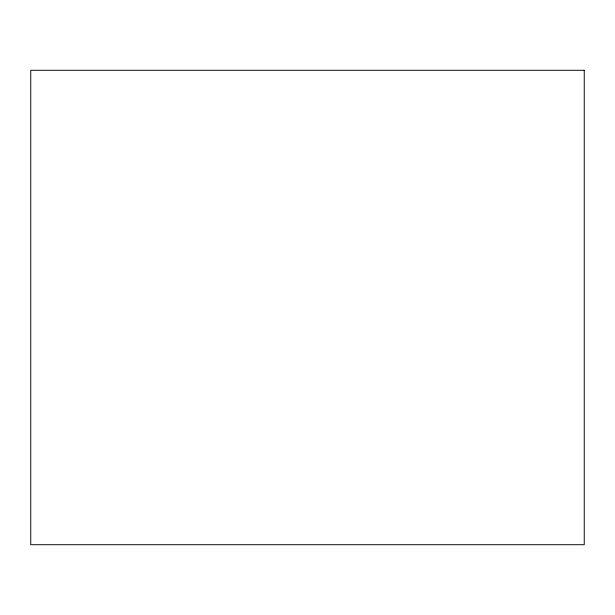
<?xml version="1.0" encoding="UTF-8"?>
<svg xmlns="http://www.w3.org/2000/svg" width="615" height="615" viewBox="0 0 615 615"><rect width="100%" height="100%" fill="white"/><g stroke="black" fill="none" stroke-linecap="round" stroke-linejoin="round"><path stroke-width="0.92" d="M584.25 70.287L30.75 70.287L30.75 544.713L584.25 544.713L584.25 70.287"/></g></svg>
